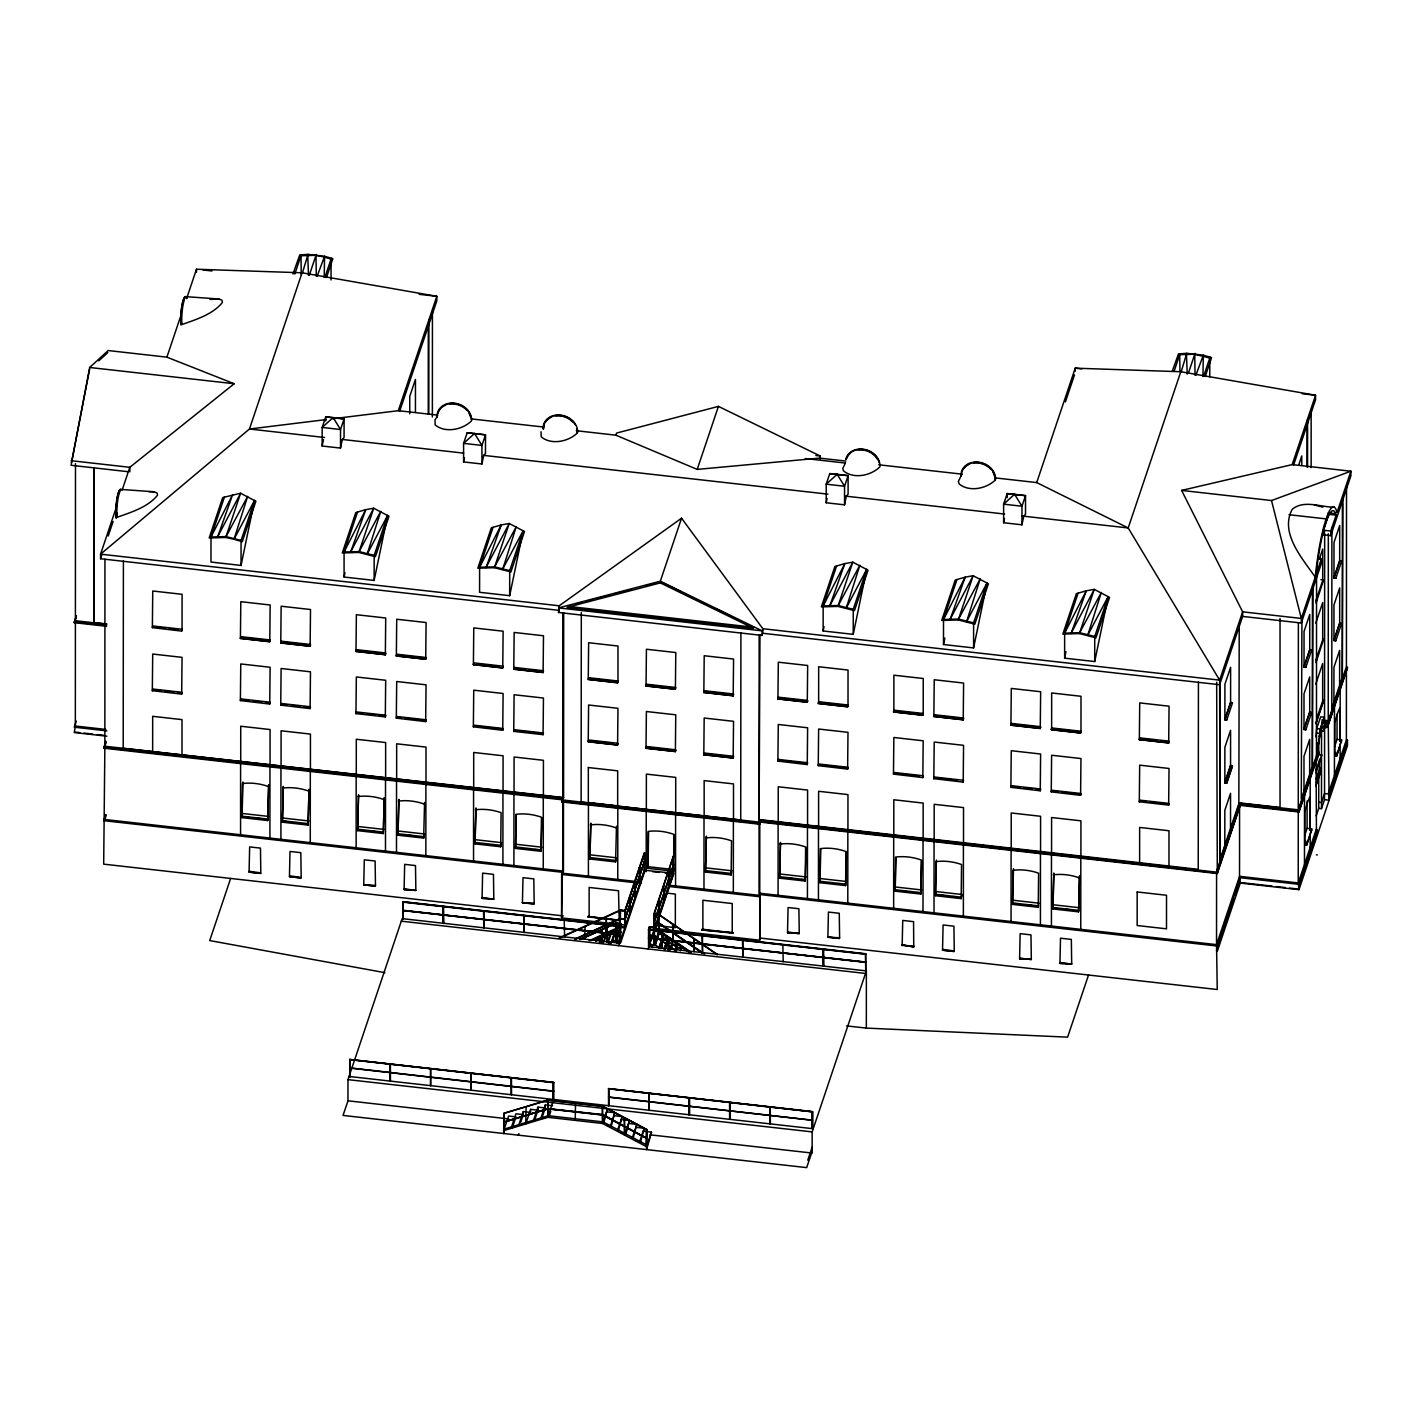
<?xml version="1.0" encoding="UTF-8"?>
<svg xmlns="http://www.w3.org/2000/svg" width="1422" height="1422" viewBox="0 0 1422 1422"><rect width="100%" height="100%" fill="white"/><g stroke="black" fill="none" stroke-linecap="round" stroke-linejoin="round"><path stroke-width="1.5" d="M122.15 490.057L129.811 467.305L234.203 383.744L166.889 357.153L108.196 350.541L89.657 367.48L71.1 465.278L127.624 471.642M71.456 462.683L89.657 369.169M106.543 626.302L74.299 622.676L76.415 615.619M106.863 736.205L74.246 732.543L75.348 726.02L75.402 622.249M106.543 625.556L74.299 621.912L75.402 620.721L75.49 463.572M93.834 467.838L93.745 622.8L93.941 467.536M399.706 411.1L436.803 300.877L436.821 296.309L302.068 272.793L249.454 429.017L100.571 554.153L559.202 605.79L558.49 612.491L762.121 635.421L762.832 628.72L681.547 518.212L559.202 605.79L559.202 610.376L100.571 558.739L100.571 554.153L117.279 504.526M760.503 822.129L1217.303 873.552L1217.481 872.273L759.775 819.961L759.792 824.245L561.672 801.937L562.383 799.057L103.753 747.421L104.855 746.23L563.485 797.866L562.383 799.822L103.753 748.185L105.85 741.182M104.855 747.759L103.682 864.149L563.361 915.91M104.944 559.219L104.855 746.23L106.028 742.693M120.283 489.381L154.109 491.781L157.095 492.99L157.504 495.229C147.479 507.69 130.166 512.524 115.982 517.697A17.597 3.253 -86 0 1 117.173 497.593A17.597 3.253 -86 0 1 121.137 489.737M123.394 560.979L123.199 748.292L563.592 797.546L563.681 612.74M129.811 471.891L129.811 467.305L71.1 460.692M152.332 690.825L152.687 689.012L182.034 692.318L181.678 694.132L152.332 690.683L152.705 654.049L182.052 657.355L181.678 694.132M152.367 627.635L152.741 591.001L182.087 594.307L182.069 630.035L181.714 631.101L152.367 627.635L152.723 625.964L182.069 629.271L181.714 630.941M152.652 751.278L152.669 716.315L182.016 719.621L181.998 754.584M186.762 298.584A17.597 3.253 -86 0 0 182.46 302.904A17.597 3.253 -86 0 0 180.896 324.927C195.063 319.754 212.376 314.92 222.401 302.459L221.992 300.22L219.006 299.011L185.198 296.611M196.485 272.295L196.485 269.238L302.068 272.793M217.459 537.409L232.621 494.678L210.989 537.018L210.971 562.046L241.047 565.441L254.52 500.455L234.008 539.276L225.725 537.463L209.176 537.978L222.703 497.576L240.62 493.238L255.889 501.273L242.273 541.693L234.008 539.276M240.567 834.75L240.602 763.045M240.389 700.584L240.762 663.95L270.109 667.256L269.736 704.05L240.389 700.584L240.745 698.913L270.091 702.219L269.736 704.05M240.425 638.46L240.78 636.647L270.127 639.953L269.771 641.624L240.425 638.46L240.798 601.684L270.144 604.99L269.771 641.766L240.425 638.318M240.709 761.197L240.727 726.233L270.073 729.539L270.056 764.503M241.047 565.441L241.065 540.413L226.027 536.592L210.989 537.018M267.727 820.547L268.651 784.873L267.727 820.547L242.042 817.65L242.966 781.976M249.081 872.113L260.635 873.41L249.081 872.113L249.65 846.908L260.475 848.116L260.813 872.877L249.259 871.277M269.913 838.056L269.949 766.351M280.738 705.294L281.094 703.463L310.458 706.77L310.103 708.6L280.738 705.134L281.112 668.5L310.476 671.806L310.103 708.6M280.774 643.011L281.129 641.18L310.494 644.486L310.12 646.317L280.774 643.011L281.147 606.216L310.511 609.523L310.12 646.317M280.916 839.3L280.952 767.578M281.076 765.747L281.094 730.784L310.44 734.09L310.423 769.053M282.409 822.2L283.316 786.526L282.409 822.2L308.094 825.08L309.001 789.406L308.094 825.08M289.448 876.663L301.002 877.961L289.448 876.663L289.999 851.44L300.824 852.667L301.18 877.427L289.626 875.828M310.28 842.606L310.316 770.884M322.154 446.01L322.172 427.435L325.745 416.842L344.088 418.921L344.071 437.496L342.293 439.469L340.516 448.09L322.154 446.01L323.505 439.558M325.745 420.983L325.745 416.842L344.088 418.921L340.516 429.515L340.516 448.09M331.042 279.974L331.042 261.204M367.107 554.26L387.619 515.439L374.146 580.425L344.071 577.03L344.071 552.003L365.721 509.663L373.719 508.223L388.988 516.275L375.372 556.695L358.824 552.447L342.275 552.962L355.802 512.56L365.721 509.663L350.559 552.394M807.767 1160.21L812.158 1147.163L811.607 1153.011L806.683 1167.622L343.04 1115.417L347.963 1100.806L347.963 1079.636L402.177 918.63L619.974 943.142M553.727 1099.508L553.709 1082.409L349.723 1059.443L349.723 1076.543M355.962 713.755L356.318 711.942L385.664 715.23L385.309 716.901L355.962 713.595L356.335 676.961L385.682 680.267L385.309 716.901M355.998 651.472L356.353 649.658L385.7 652.965L385.344 654.778L355.998 651.472L356.371 614.695L385.718 618.001L385.344 654.778M356.14 847.761L356.175 776.057M356.282 774.208L356.3 739.244L385.646 742.551L385.629 777.514M357.633 830.661L358.54 794.987L357.633 830.661L383.318 833.559L384.224 797.884L383.318 833.559M363.748 885.017L364.299 859.812L375.124 861.021L375.479 885.799L363.748 885.017L375.479 885.479M374.146 580.425L374.164 555.398L359.126 551.576L344.071 552.003M375.301 886.315L363.748 884.715M385.486 851.067L385.522 779.363M396.311 718.146L396.702 681.511L426.049 684.817L425.676 721.612L396.311 718.146L396.685 716.475L426.031 719.781L425.676 721.612M396.347 656.022L396.702 654.209L426.067 657.497L425.711 659.168L396.347 656.022L396.72 619.228L426.085 622.534L425.711 659.328L396.347 655.862M396.489 852.311L396.542 780.607M396.649 778.758L396.667 743.795L426.013 747.101L425.996 782.064M397.982 835.212L398.889 799.537L397.982 835.212L423.667 838.091L424.574 802.417M619.53 943.319L619.921 926.273L402.799 901.815L403.155 918.95L402.87 901.619L619.637 926.024L619.601 943.87L620.543 910.613M403.155 918.95L403.244 901.957M404.097 889.568L404.666 864.345L415.491 865.571L415.846 890.03L404.097 889.568L415.846 890.332M409.749 413.838L409.749 396.347L415.455 379.407L415.437 412.184M423.667 838.091L424.556 833.985L398.871 831.088M425.853 855.617L425.889 783.895M428.253 414.317L428.306 324.109M428.804 414.371L428.857 319.772M430.457 1068.846L430.439 1085.626M432.377 416.984L432.43 311.382M437.069 416.913L434.99 419.828L435.168 424.929C445.299 433.443 462.808 429.657 471.571 420.805A17.597 14.593 19.9 0 0 454.507 403.155A17.597 14.593 19.9 0 0 437.069 416.913L436.981 417.179M443.149 923.465L443.237 906.454L443.593 923.287M443.522 923.5L443.522 906.721M463.59 461.937L463.59 443.362L467.163 432.768L485.506 434.83L485.489 453.422L483.711 455.396L481.934 463.999L463.59 461.937L464.479 457.635M470.806 1090.176L470.735 1073.592M473.366 726.82L473.739 690.185L503.104 693.492L502.73 730.286L473.366 726.82L473.722 725.149L503.086 728.455L502.73 730.286M473.402 664.696L473.757 662.883L503.104 666.171L502.748 667.842L473.402 664.696L473.775 627.92L503.121 631.208L502.748 668.002L473.402 664.536M473.544 860.985L473.579 789.281M473.686 787.433L473.704 752.469L503.068 755.775L503.05 790.739M475.037 843.886L475.943 808.211L475.037 843.886L500.722 846.765L501.095 812.691A46.713 37.452 18.6 0 0 475.41 809.793M486.075 567.645L501.255 524.914L491.319 527.829L477.81 568.213L494.358 567.698L510.907 571.946L524.505 531.526L509.236 523.492L501.255 524.914L479.605 567.271L479.587 592.299L509.68 595.676L521.803 537.196M481.934 463.999L481.934 445.424L485.506 434.83L467.163 432.768M482.076 898.348L482.627 873.126L493.452 874.352L493.807 898.811L482.076 898.348L493.807 899.113M483.942 927.837L483.516 911.218M483.871 928.051L483.889 911.253M500.722 846.765L501.077 844.241M502.908 864.292L502.944 792.569M515.955 1116.857L508.614 1116.039L503.69 1130.65L547.737 1117.301L547.808 1100.006L503.779 1113.355L503.69 1133.512L504.223 1131.93M504.063 1130.703L504.135 1113.55L503.69 1130.65M509.68 595.676L509.698 570.649L494.643 566.845L479.605 567.271M513.733 731.512L514.089 729.699L543.435 733.005L543.08 734.676L513.733 731.37L514.106 694.736L543.453 698.042L543.08 734.676M513.769 669.247L514.124 667.416L543.471 670.722L543.115 672.553L513.769 669.247L514.142 632.452L543.488 635.758L543.115 672.553M513.911 865.536L513.946 793.814M514.053 791.965L514.071 757.002L543.417 760.308L543.4 795.271M516.31 814.859L515.404 848.419L541.071 851.316L541.444 817.223A46.713 37.452 18.6 0 0 515.777 814.344L515.759 847.37M522.425 902.881L522.994 877.676L533.819 878.885L534.174 903.663L522.425 902.881L534.174 903.361M552.643 1105.729L545.319 1104.912L545.301 1107.969L537.978 1107.134L537.978 1110.191L530.637 1109.356L530.637 1112.413L523.296 1111.577L523.296 1114.635L515.955 1113.817L511.565 1126.846M524.309 932.37L523.883 915.768M524.238 932.583L524.238 915.804M525.713 1123.984L526.087 1107.08M533.979 904.179L522.425 902.579M541.071 851.316L541.978 817.739M543.257 868.842L543.293 797.12M625.449 925.082L561.601 917.901L561.637 874.423L563.432 871.117L563.485 801.564M561.672 801.937L563.592 797.546M562.863 612.989L562.757 799.982L759.064 822.094L759.792 823.48L759.739 940.209L654.067 928.317M564.605 937.134L564.232 920.301M575.217 1120.181L575.519 1103.65M541.035 431.773L541.213 436.856C551.345 445.37 568.818 441.62 577.616 432.732A17.597 14.593 19.9 0 0 560.552 415.1A17.597 14.593 19.9 0 0 543.115 428.857M581.314 612.527L581.118 802.044L740.72 820.014L740.915 632.701M584.673 939.284L585.117 926.362M588.033 917.154L589.135 916.426L589.135 887.435L618.499 890.741L619.228 920.674L588.21 916.319M588.228 741.786L588.584 739.973L617.948 743.279L617.592 744.932L588.228 741.786L588.601 705.01L617.966 708.298L617.592 745.092L588.228 741.644M588.406 876.112L588.441 804.408L594.734 805.119M617.61 682.667L588.264 679.361L588.637 642.726L617.983 646.032L617.966 681.76L617.61 682.809L588.264 679.52L588.619 677.69L617.966 680.996L617.61 682.809M589.899 859.012L590.805 823.338L589.899 859.012L615.584 861.91L616.49 826.235M601.808 938.289L597.222 937.773L601.808 939.053M601.524 942.537L601.968 929.633L601.968 942.324M601.897 942.537L601.968 929.633M606.252 933.845L606.323 916.71L606.394 934.343L603.959 941.595M606.856 941.666L606.43 925.064M606.785 941.879L606.803 925.1M603.71 1123.078L607.478 1108.858L602.555 1123.469L547.737 1117.301L552.66 1102.69M608.492 1088.808L812.566 1111.862L812.549 1128.641L812.531 1111.56L608.563 1088.594L608.545 1105.676M610.98 932.245L620.774 932.441M611.051 1126.971L614.819 1112.733L607.478 1111.915M615.566 930.148L620.152 930.663L615.566 930.148L611.3 942.857L615.566 929.384M615.584 861.91L616.473 857.786L590.788 854.906M615.886 940.831L615.886 922.985L620.845 923.536L620.401 940.795M608.438 943.39L615.886 940.066L615.886 922.985L580.212 939.231M615.833 940.28L616.206 923.536M617.77 879.418L617.806 807.714L611.513 807.003M620.17 928.122L620.241 910.062L625.182 910.613L625.093 927.908L620.17 927.357L590.805 940.689M618.392 1130.846L622.161 1116.608L614.819 1115.79M624.578 1118.332L624.578 1135.111L624.222 1118.136M624.756 928.637L624.756 910.791M625.733 1134.72L629.502 1120.483L622.161 1119.665M629.804 896.056L630.159 912.871L630.248 895.878M629.875 895.842L630.23 912.657M634.87 881.018L635.154 898.046L634.799 881.231M635.154 898.046L635.225 881.053M633.057 1138.595L636.825 1124.375L629.484 1123.54M639.793 884.271L639.509 867.242L639.864 884.075M640.398 1142.47L644.166 1128.25L636.825 1127.415M618.73 945.666L644.593 870.015L644.593 852.933L644.219 870.744L636.683 893.158M646.015 748.292L646.37 746.479L675.734 749.785L675.379 751.598L646.015 748.292L646.388 711.515L675.752 714.822L675.379 751.598M646.05 686.026L646.406 684.195L675.77 687.501L675.397 689.172L646.05 686.026L646.423 649.232L675.788 652.538L675.397 689.315L646.05 685.866M644.166 1131.29L651.507 1132.125L646.583 1146.736L646.655 1129.743L602.572 1106.387L547.808 1100.006M646.21 871.757L646.228 810.913M646.335 809.065L646.37 774.101L675.717 777.407L675.699 812.371M646.583 1129.655L646.583 1149.598L651.507 1132.125M547.737 1100.219L602.644 1106.174L646.655 1129.441L646.21 1146.701M647.117 1148.016L647.117 1145.172L603.088 1121.905L548.252 1115.719L504.223 1129.086M648.041 868.344L648.059 831.426A46.713 37.452 18.6 0 1 673.744 834.323L673.726 871.224L648.041 868.344L648.592 832.012M672.695 873.179L648.556 946.59L648.539 929.49L865.838 954.038M648.983 947.176L648.983 929.313L865.802 953.735L865.749 971.03L865.394 954.215M652.591 947.532L649.552 944.741L655.88 945.328L649.747 944.101M649.374 944.066L649.463 926.771L654.422 927.322L691.092 952.313M689.066 952.331L658.688 931.694L653.747 931.143L653.747 914.044L658.759 914.702M654.191 914.186L653.96 944.581L653.836 913.848L658.759 914.399L717.452 954.375M654.422 927.322L654.404 945.168L658.688 932.459L659.186 899.362M662.048 939.142L663.274 934.752L658.688 934.236L655.631 944.084M658.884 915.892L658.901 899.113L659.257 915.928M661.745 948.065L661.834 931.072L662.19 947.905M662.119 948.119L662.137 931.321M663.274 938.129L667.86 937.88L664.181 949.541M663.807 901.281L663.825 884.484M668.251 950.003L668.322 937.098L668.678 949.878M668.607 950.092L668.696 937.294M668.873 887.328L668.518 870.513L668.802 887.541M672.446 944.386L677.032 944.901L672.446 944.386L670.597 949.843M672.446 941.773L669.389 950.092M672.962 941.364L672.677 924.176L673.033 941.151M654.618 930.468L673.601 874.05L673.264 856.168L673.246 873.25M674.259 856.613L674.277 834.91M675.557 885.924L675.592 814.219M677.032 947.514L681.618 948.03L677.032 947.514L675.806 951.158M693.794 951.531L693.865 938.609L694.149 951.62M693.865 951.318L693.865 938.609M701.775 929.952L702.877 929.224L702.877 900.233L732.241 903.539L732.223 932.53L733.13 932.636L701.775 929.952L732.952 933.17M701.953 929.135L733.13 932.939M702.557 952.438L702.113 935.836M702.486 952.651L702.486 935.872M703.801 754.798L704.157 752.985L733.521 756.291L733.165 758.104L703.801 754.798L704.174 718.021L733.539 721.327L733.165 758.104M703.837 692.532L704.192 690.701L733.556 694.007L733.183 695.838L703.837 692.532L704.21 655.738L733.574 659.044L733.183 695.838M703.979 889.123L704.014 817.419M704.139 815.57L704.157 780.607L733.503 783.913L733.485 818.876M705.472 872.024L706.379 836.349L705.472 872.024L731.157 874.921L731.53 840.829A46.713 37.452 18.6 0 0 705.845 837.931M731.157 874.921L731.512 872.397M733.343 892.429L733.379 820.725L724.989 819.783M742.906 956.988L742.48 940.369M742.835 957.202L742.853 940.422M759.152 635.083L759.064 822.094L759.97 634.852M762.121 635.421L762.832 628.72L1219.632 680.143L1242.632 611.833L1181.611 490.412L1292.189 464.603L1350.9 471.215L1350.9 475.801L1330.761 535.632L1323.42 534.796L1323.42 530.228L1328.77 514.337L1336.111 515.155L1330.761 531.046L1330.761 535.632M777.905 761.268L778.261 759.437L807.607 762.743L807.252 764.574L777.905 761.108L778.278 724.473L807.625 727.78L807.252 764.574M777.941 698.984L778.296 697.171L807.643 700.459L807.287 702.29L777.941 698.984L778.314 662.19L807.66 665.496L807.287 702.29M778.083 895.273L778.118 823.569M778.225 821.72L778.243 786.757L807.589 790.063L807.572 825.027M779.576 878.174L780.482 842.499L779.576 878.174L805.243 881.053L805.616 846.979A46.713 37.452 18.6 0 0 779.949 844.081M783.202 961.734L782.847 944.919M787.521 932.725L788.072 907.52L798.897 908.747L799.253 933.205L787.521 932.725L799.253 933.507M805.243 881.053L806.15 847.494M807.429 898.58L807.465 826.857M648.556 946.59L866.371 970.888L812.158 1131.894L812.158 1153.064L649.925 1134.809M812.193 1128.606L812.193 1111.826M818.254 765.658L818.628 729.024L847.992 732.33L847.619 769.106L818.254 765.658L818.61 763.987L847.974 767.293L847.619 769.106M818.432 899.824L818.485 828.102M818.592 826.253L818.61 791.29L847.956 794.596L847.939 829.559M818.645 702.468L818.663 666.74L848.027 670.046L848.01 705.774L847.654 706.841L818.29 703.535L818.645 701.704L848.01 705.01L847.654 706.681L818.29 703.375L818.645 702.468L848.01 705.774M819.925 882.707L820.298 848.632A46.713 37.452 18.6 0 1 845.983 851.511L845.61 885.604L819.925 882.707L820.832 849.147M820.227 459.039L820.227 456L718.43 406.39L616.597 433.07L615.868 435.185L576.319 430.724M823.196 966.249L823.267 949.256L823.622 966.071M846.179 608.189L866.691 569.387L853.236 634.354L823.142 630.977L823.16 605.95L844.81 563.592L852.791 562.17L868.06 570.204L854.462 610.625L837.913 606.394L821.365 606.892L834.874 566.507L844.81 563.592L829.63 606.323M823.551 966.285L823.569 949.505M826.2 502.766L826.2 484.191L829.773 473.597L848.116 475.659L848.099 494.234L846.321 496.225L844.544 504.828L826.2 502.766L827.089 498.464M827.871 937.276L828.439 912.071L839.264 913.279L839.62 938.04L827.871 937.276L839.62 937.738M839.442 938.573L827.871 936.974M844.544 504.828L844.544 486.253L848.116 475.659L829.773 473.597M845.61 885.604L846.517 852.027M847.796 903.13L847.832 831.408M853.236 634.354L853.253 609.345L838.198 605.523L823.16 605.95M1088.523 975.03L1067.602 1037.153L866.336 1028.106L866.371 970.888M845.361 463.163L842.748 468.46L843.548 470.895C853.698 479.41 871.153 475.659 879.951 466.772A17.597 14.593 19.9 0 0 865.234 449.548A17.597 14.593 19.9 0 0 845.877 458.933M893.478 774.119L893.851 737.485L923.198 740.791L922.825 777.585L893.478 774.119L893.834 772.448L923.18 775.754L922.825 777.585M893.656 908.285L893.691 836.58M893.798 834.732L893.816 799.768L923.162 803.075L923.145 838.038M893.869 710.929L893.887 675.201L923.234 678.507L923.216 714.235L922.86 715.302L893.514 711.995L893.869 710.182L923.216 713.471L922.86 715.142L893.514 711.835L893.869 710.929L923.216 714.235M895.149 891.185L895.522 857.093A46.713 37.452 18.6 0 1 921.207 859.99L920.834 894.065L895.149 891.185L896.056 857.608M902.17 945.648L902.739 920.425L913.564 921.652L913.742 946.945L902.348 944.812M920.834 894.065L921.74 860.506M923.002 911.591L923.038 839.869M933.827 778.812L934.201 776.999L963.547 780.305L963.192 782.118L933.827 778.669L934.218 742.035L963.565 745.341L963.192 782.118M933.863 716.546L934.218 714.715L963.583 718.021L963.227 719.852L933.863 716.546L934.236 679.752L963.601 683.058L963.227 719.852M934.023 912.835L934.058 841.113M934.165 839.264L934.183 804.301L963.529 807.607L963.512 842.571M935.498 895.718L935.872 861.643A46.713 37.452 18.6 0 1 961.556 864.523L961.183 898.615L935.498 895.718L936.405 860.043M942.537 950.18L954.091 951.478L942.537 950.18L943.088 924.975L953.913 926.184L954.269 950.963L942.715 949.345M966.533 621.752L987.046 582.931L973.59 647.917L943.497 644.522L943.515 619.494L965.165 577.154L973.146 575.714L988.414 583.749L974.817 624.169L958.268 619.939L941.719 620.454L955.229 580.052L965.165 577.154L949.985 619.885M961.183 898.615L962.072 894.509L936.387 891.612M963.369 916.141L963.405 844.419M973.59 647.917L973.608 622.889L958.552 619.068L943.515 619.494M961.023 475.908A17.597 14.593 19.9 0 1 978.46 462.15A17.597 14.593 19.9 0 1 995.524 479.801C986.779 488.653 969.253 492.439 959.139 483.907L958.339 481.471L960.934 476.174M1003.612 522.745L1003.612 504.17L1007.185 493.576L1025.529 495.638L1025.529 514.213L1023.733 516.186L1021.956 524.807L1003.612 522.745L1004.501 518.426M1007.185 497.7L1007.185 493.576L1025.529 495.638L1021.956 506.232L1021.956 524.807M1011.06 921.509L1011.095 849.787M1010.882 787.486L1011.238 785.673L1040.602 788.979L1040.246 790.792L1010.882 787.344L1011.255 750.709L1040.62 754.015L1040.246 790.792M1010.918 725.22L1011.273 723.389L1040.62 726.695L1040.264 728.526L1010.918 725.22L1011.291 688.426L1040.655 691.732L1040.264 728.526M1011.202 847.956L1011.22 812.975L1040.584 816.281L1040.566 851.245M1012.553 904.392L1012.926 870.317A46.713 37.452 18.6 0 1 1038.611 873.197L1038.238 907.289L1012.553 904.392L1013.459 868.718M1019.592 958.855L1031.323 959.335L1030.968 934.876L1020.143 933.65L1019.592 958.855L1031.323 959.335M1019.77 958.019L1031.323 959.637M1038.238 907.289L1038.593 904.765M1040.424 924.815L1040.46 853.093M1051.249 791.876L1051.622 755.242L1080.969 758.548L1080.596 795.342L1051.249 791.876L1051.605 790.223L1080.951 793.512L1080.596 795.342M1051.427 926.042L1051.462 854.338M1051.569 852.489L1051.587 817.526L1080.933 820.832L1080.916 855.795M1051.64 728.704L1051.658 692.976L1081.004 696.282L1080.987 732.01L1080.631 733.059L1051.285 729.753L1051.64 727.94L1080.987 731.246L1080.631 732.917L1051.285 729.61L1051.64 728.704L1080.987 732.01M1052.92 908.942L1053.826 873.268L1052.92 908.942L1078.587 911.84L1079.511 876.165L1078.587 911.84M1059.941 963.405L1071.69 963.867L1071.335 939.409L1060.51 938.2L1059.941 963.405L1071.69 963.867M1060.119 962.57L1071.69 964.169M1087.67 635.385L1108.182 596.582L1094.709 661.55L1064.634 658.155L1064.634 633.145L1086.284 590.788L1094.282 589.366L1109.551 597.4L1095.935 637.82L1079.387 633.572L1062.838 634.088L1076.365 593.685L1086.284 590.788L1071.122 633.519M1075.228 371.231L1075.228 368.174L1180.793 371.729L1315.546 395.245L1315.546 399.813L1293.611 464.976M1080.773 929.348L1080.809 857.644M1094.709 661.55L1094.727 636.523L1079.689 632.701L1064.634 633.145M1139.306 801.955L1139.662 800.124L1169.008 803.43L1168.653 805.101L1139.306 801.795L1139.68 765.16L1169.026 768.467L1168.653 805.101M1139.342 739.671L1139.697 737.858L1169.044 741.164L1168.688 742.977L1139.342 739.671L1139.715 702.895L1169.062 706.201L1168.688 742.977M1139.626 862.407L1139.644 827.444L1168.991 830.75L1168.973 865.714M1198.426 682.009L1198.231 869.34L759.881 819.659M1209.767 376.83L1209.784 358.06L1194.747 354.238L1179.691 354.665L1179.958 371.444M1217.303 872.788L1216.663 682.187M1220.236 680.409L1220.129 860.825L1219.632 680.143L1128.197 527.953L1036.709 482.573L995.027 477.881M1224.822 845.237L1224.84 810.273L1230.545 793.316L1230.528 828.279M1224.857 782.989L1224.875 747.261L1230.581 730.304L1230.563 766.031L1224.857 782.989L1226.688 783.184L1232.394 766.245L1230.563 765.285L1224.857 782.224L1226.688 783.184M1224.893 719.941L1224.911 684.213L1230.617 667.274L1230.599 703.001L1224.893 719.941L1226.724 720.154L1232.43 703.055L1230.599 702.237L1224.893 719.177L1226.724 719.994M1232.43 703.055L1230.599 703.001M1238.846 805.225L1239.22 624.507M759.472 937.987L1217.25 989.516L1216.539 944.635L1239.54 876.325L1239.575 803.217L1240.304 805.385L1299.015 811.998L1298.268 809.829L1239.024 803.163L1239.024 804.692L1240.482 804.852L1239.575 803.217L1216.574 871.402M1240.268 883.062L1239.54 876.325L1298.233 882.938L1298.979 889.674L1240.268 883.062L1217.268 951.371M762.832 633.288L1219.632 684.729L1242.632 616.419L1242.632 611.833L1301.326 618.446L1315.243 577.136A67.03 10.434 -83.6 0 1 1337 512.524L1350.9 471.215L1271.517 500.544L1181.611 490.412M1280.031 618.428L1280.031 807.447L1239.131 802.843M1298.268 811.358L1298.233 882.938L1316.417 828.919L1316.097 757.304M1298.375 622.694L1298.268 809.829L1317.998 751.26L1318.905 752.131L1299.015 811.233L1240.304 804.621M1242.632 616.419L1301.326 623.014L1301.326 618.446L1271.517 500.544M1301.77 464.656L1301.77 455.911L1298.606 465.332M1301.93 616.508L1301.29 799.182M1303.974 791.236L1303.992 756.273L1309.698 739.333L1309.662 774.297M1303.992 729.575L1304.01 693.847L1309.715 676.89L1309.698 712.618L1303.992 729.575L1305.84 729.77L1311.546 712.671L1309.698 711.853L1303.992 728.811L1305.84 729.77M1304.027 667.131L1304.045 631.404L1309.751 614.464L1309.733 650.192L1304.027 667.131L1305.858 667.345L1311.564 650.245L1309.733 649.427L1304.027 666.385L1305.858 667.345M1304.472 864.398L1304.507 792.676M1311.671 830.341L1306.676 845.166L1304.845 844.97L1304.863 811.944A46.713 7.27 -83.6 0 1 1309.858 797.12L1309.84 830.146L1311.671 830.341L1311.671 828.884L1307.085 828.368L1304.596 835.78M1306.676 845.166L1311.671 828.884M1307.085 828.368L1307.102 801.013M1307.014 467.056L1307.049 423.045M1307.565 467.127L1307.6 418.708M1310.177 847.459L1310.195 834.412M1310.195 830.093L1310.213 775.737M1311.137 467.518L1311.155 410.318M1311.546 712.831L1309.698 712.618M1311.564 650.405L1309.733 650.192M1301.983 797.12L1312.346 766.351L1312.435 590.219M1312.986 585.864L1312.346 766.351M1316.47 755.811L1316.559 573.084M1316.008 736.934L1316.719 728.491L1320.647 716.848L1324.309 717.257L1324.202 722.412L1324.202 718.039M1316.417 828.919L1317.341 835.123L1316.417 835.016L1298.926 886.955M1299.015 811.998L1318.905 752.896L1317.625 752.753L1317.661 742.906M1317.874 746.781L1317.625 752.753M1316.203 815.873L1318.727 808.354L1318.745 776.892M1316.221 761.979L1318.763 754.442L1318.763 742.017M1315.865 786.188L1319.669 774.883L1319.669 770.848L1317.767 776.501M1315.865 779.452L1319.669 768.164L1319.687 759.757M1320.131 733.397L1320.131 729.006L1323.846 717.986M1316.719 728.491L1320.505 729.042L1317.892 746.994M1320.505 729.042L1320.505 733.432L1316.719 733.077M1319.669 768.164L1320.771 768.289L1320.771 770.973L1316.328 784.144M1318.727 808.354L1321.482 808.656L1321.536 730.979L1323.367 731.192L1324.611 727.477L1326.086 727.637L1327.864 722.34M1317.803 558.206L1321.482 558.615L1321.482 563.183L1301.326 623.014M1318.763 754.442L1321.145 755.153M1322.122 719.639L1322.122 723.567L1326.086 722.429L1326.086 727.637M1317.803 715.373L1322.656 700.975L1322.673 663.594L1315.741 684.16M1315.759 660.519L1322.691 639.953L1322.709 602.572L1315.777 623.138M1315.794 601.008L1322.709 580.443L1322.727 549.034L1319.261 559.326M1323.367 731.192L1323.367 725.967A31.764 4.941 -83.6 0 0 1320.523 731.388M1323.58 723.745L1323.598 719.799M1315.954 723.709L1323.562 701.082L1322.656 700.228M1322.691 639.189L1323.598 640.06L1322.691 639.953M1320.878 579.589L1323.633 579.909L1322.709 580.443M1321.482 808.656L1324.522 799.662L1324.611 722.269L1326.086 722.429M1324.557 720.456L1324.664 533.303M1327.615 727.051L1326.335 721.061L1326.335 726.909L1327.615 727.051L1347.505 667.949L1346.421 666.847L1346.51 486.306M1326.797 725.096L1326.797 720.527L1324.309 721.843M1328.237 722.394L1329.108 800.177L1324.522 799.662M1328.326 533.73L1328.237 720.865L1323.135 720.119M1331.792 710.271L1331.899 527.526M1333.925 702.272L1333.943 667.309L1339.648 650.352L1339.631 685.315M1333.96 640.593L1333.978 604.865L1339.684 587.926L1339.666 623.654L1333.96 640.593L1335.791 640.807L1341.497 623.707L1339.666 622.889L1333.96 639.829L1335.791 640.807M1333.978 578.167L1333.996 542.44L1339.702 525.5L1339.684 561.228L1333.978 578.167L1335.827 578.381L1341.533 561.281L1339.684 560.464L1333.978 577.403L1335.827 578.381M1334.423 775.434L1334.476 703.712M1334.547 746.817L1337.036 739.404L1341.621 739.92L1336.627 756.202L1334.796 756.006L1334.814 722.963A46.713 7.27 -83.6 0 1 1339.808 708.138L1339.791 739.707M1336.627 756.202L1341.621 739.92M1337.036 739.404L1337.053 714.146M1340.128 758.477L1340.146 745.448M1340.146 741.129L1340.182 686.773M1341.497 623.707L1339.666 623.654M1341.533 561.281L1339.684 561.228M1331.934 708.156L1342.297 677.37L1342.386 503.441M1342.937 499.104L1342.297 677.37M1318.745 802.239L1321.482 802.559L1324.522 793.547L1328.184 793.956L1346.385 739.955L1346.421 668.376L1328.93 720.332M1346.385 739.955L1347.469 740.275L1347.469 745.626L1298.979 889.674M324.198 277.432L324.572 256.244L332.837 258.68L326.473 277.574M1202.941 376.368L1203.314 355.18L1211.58 357.615L1205.216 376.51M543.4 429.035L543.773 425.516M543.577 428.537L543.951 425.018A17.171 14.238 19.9 0 1 558.259 415.348A17.171 14.238 19.9 0 1 575.359 424.876M961.325 476.086L961.859 472.068A17.171 14.238 19.9 0 1 978.46 462.523A17.171 14.238 19.9 0 1 994.796 475.783L994.902 479.872M1334.138 507.174C1320.54 507.21 1304.223 499.566 1292.278 509.218C1279.391 532.93 1302.41 558.419 1315.243 577.136M1320.38 733.272L1317.998 746.959M344.071 577.03L344.959 572.711M823.142 630.977L824.049 626.64M943.497 644.522L944.848 638.034M1064.634 658.155L1065.967 651.667M302.459 272.793L308.023 254.378L324.572 256.244M1181.202 371.729L1186.766 353.314L1203.314 355.18M234.292 538.405L247.677 496.367L226.027 536.592M367.391 553.389L380.758 511.351L359.126 551.576M502.624 569.511L516.293 526.602L494.643 566.845M846.481 607.318L859.848 565.298L838.198 605.523M966.836 620.881L980.202 578.843L958.552 619.068M1087.954 634.514L1101.321 592.476L1079.689 632.701M644.593 853.236L625.129 911.129L620.17 910.578L560.712 937.667M1240.304 805.385L1217.303 873.552M644.237 852.898L624.809 910.88L624.809 927.659M625.129 910.827L644.593 852.933M624.756 919.181L644.593 861.323L624.756 919.483L620.241 918.452L574.648 939.231M644.148 870.193L673.601 873.286L648.13 948.972M74.299 622.676L76.415 616.384M166.889 357.153L180.985 315.293M186.62 298.549L196.485 269.238M100.571 558.739L101.957 554.598M108.214 535.987L113.102 521.519M117.368 513.2L116.373 517.715M115.982 517.839L117.333 513.857M76.29 721.114L74.246 727.193L106.863 730.872M103.753 748.185L105.85 741.946M105.797 814.451L103.717 820.654L562.348 872.29L561.601 917.901M106.206 815.339L104.801 819.481L563.432 871.117L561.637 874.423L640.878 883.346M294.798 274.037L301.251 254.858L308.023 254.378M210.687 537.889L224.427 497.078M309.249 275.37L316.288 254.431M225.725 537.463L240.62 493.238L217.744 536.538M324.874 277.432L331.344 258.253M240.78 541.284L254.52 500.455M242.042 817.65L242.433 783.558A46.713 37.452 18.6 0 1 268.1 786.455M230.631 878.441L209.727 940.564L384.847 972.666M343.786 552.874L357.526 512.062M332.641 418.779L398.302 410.691L436.821 296.309L419.17 294.318M358.824 552.447L373.719 508.223L350.843 551.523M373.879 556.269L387.619 515.439M479.303 568.142L493.061 527.313M494.358 567.698L509.236 523.492L486.377 566.774M509.396 571.52L523.136 530.708L502.926 568.64M404.275 888.732L415.668 890.563M349.723 1059.443L553.709 1082.409M349.723 1067.833L553.691 1091.118M390.392 1064.545L390.446 1081.129M558.49 612.491L559.202 610.376M482.254 897.513L493.63 899.344M430.742 1069.095L430.813 1085.661M471.109 1073.646L471.162 1090.212M615.868 435.185L697.207 469.402L718.43 406.39M660.323 581.225L762.121 630.835L558.49 607.905L660.323 581.225L681.547 518.212M660.323 582.896L753.571 628.346L567.023 607.354L660.323 582.896L660.679 581.847L680.516 591.516M511.102 1078.143L511.156 1094.709M511.458 1078.178L511.529 1094.762M503.779 1113.355L547.808 1100.308M512.187 1128.037L515.333 1118.723M518.906 1124.624L523.296 1111.577M520.79 1122.082L522.656 1116.501M518.372 1135.165L518.906 1133.583M526.247 1122.402L530.637 1109.356M533.588 1120.181L537.978 1107.134M534.832 1119.505L537.978 1110.191M595.996 941.4L597.222 937.773M599.373 942.928L601.808 935.676L606.394 936.191M545.319 1104.912L540.929 1117.959L544.59 1118.367M599.977 941.879L601.808 936.44M541.551 1119.132L545.301 1107.969M548.11 1100.557L547.808 1117.088M603.337 942.662L606.394 933.579M547.737 1108.911L503.69 1122.26L547.737 1108.911L602.572 1115.079L646.583 1138.347L602.644 1114.564L547.737 1108.609M553.62 1091.332L349.652 1068.046M607.318 942.377L610.98 931.481M548.892 1116.91L550.776 1111.329M608.545 941.364L610.98 934.094M582.131 938.84L615.904 923.287L620.845 923.838M612.509 941.08L614.962 933.81M619.637 934.414L402.799 910.524L619.921 934.965L620.845 931.925L615.815 931.89M620.241 918.452L625.129 919.216M576.568 938.84L620.241 918.754L574.577 939.427M610.145 943.337L614.411 940.671M618.694 927.962L618.979 927.108L589.099 940.742M619.565 926.237L620.419 923.713M620.472 923.802L619.548 926.54L620.845 923.536M614.126 941.506L615.602 940.92L620.525 927.393M617.112 938.982L619.548 931.712M619.565 934.627L620.401 932.103M619.565 934.929L620.401 932.405M620.774 940.831L615.886 940.066M626.391 923.713L634.621 899.273M645.144 870.086L620.721 942.59L619.601 943.106M865.767 954.251L648.556 929.792L649.463 926.771M673.264 856.168L653.764 914.364L658.688 914.915M654.12 914.399L673.619 856.204M648.894 938.236L649.747 935.409M654.12 922.789L673.619 864.594L653.729 922.754L658.688 923.305L702.699 953.291L658.688 923.002M658.333 914.879L658.759 931.481M649.552 945.506L649.747 927.02L648.539 929.792M676.357 951.211L654.404 935.712L649.463 935.161L648.539 938.182L865.802 962.125L649.001 937.72M658.688 923.305L654.191 922.274M654.12 945.257L658.973 930.841L660.146 932.619M655.009 945.132L658.688 934.236M697.207 469.402L819.516 458.115L820.227 456L815.837 455.502M602.199 1106.654L602.626 1123.256M608.563 1088.594L812.566 1111.862M608.865 1089.145L608.918 1105.729M602.644 1114.564L646.655 1138.133M608.563 1096.984L812.531 1120.252L608.492 1097.197M658.99 947.461L663.274 934.752M658.99 948.225L660.821 942.768M659.595 948.261L663.274 937.365M660.217 947.212L662.048 941.755M664.181 948.776L667.86 937.88M664.803 949.576L667.86 940.493L665.407 948.527M614.819 1112.733L610.429 1125.78L606.767 1125.371M670.597 949.078L672.446 943.621M674.579 951.407L677.032 944.137M675.806 950.394L677.032 946.75M617.77 1129.655L622.161 1116.608M680.391 950.909L681.618 947.265M629.502 1120.483L625.111 1133.53L621.432 1133.121M632.435 1137.404L636.825 1124.375M648.859 1093.66L648.912 1110.226M644.166 1128.25L639.776 1141.279L636.114 1140.871M646.655 1129.441L602.644 1106.174L602.555 1123.469L646.583 1146.736M822.858 606.821L836.616 565.992M760.503 821.365L759.792 823.48L561.672 801.173M837.913 606.394L852.791 562.17L829.933 605.47M852.951 610.198L866.691 569.387M689.581 1098.228L689.634 1114.812M759.739 940.209L759.739 893.212L1216.539 944.635L1216.574 872.93L1239.575 804.745M729.575 1102.743L729.628 1119.31M729.93 1102.779L730.001 1119.345M787.699 931.89L799.075 933.721M769.924 1107.276L769.995 1123.86M770.297 1107.329L770.351 1123.895M943.213 620.365L956.97 579.554M958.268 619.939L973.146 575.714L950.287 619.014M973.306 623.76L987.046 582.931M1036.709 482.573L1075.228 368.174L1081.84 368.92M1065.416 401.875L1074.534 374.839M913.919 946.11L902.17 945.328M913.742 946.945L902.348 945.115M1064.349 633.999L1078.089 593.187M1079.387 633.572L1094.282 589.366L1071.406 632.648M1174.216 370.946L1179.993 353.794L1186.766 353.314M1180.793 371.729L1128.197 527.953L1022.222 516.026M1094.425 637.394L1108.182 596.582M1188.668 372.297L1195.031 353.367M1203.616 376.368L1210.069 357.189M1292.189 464.603L1315.546 395.245L1302.321 393.752M1226.688 783.042L1232.394 766.085M1323.42 534.796L1324.664 531.099M1219.578 860.772L1239.024 803.163M1321.482 558.615L1316.132 574.506L1317.074 566.294A63.279 9.847 -83.6 0 1 1335.169 512.542L1336.111 515.155M1217.481 872.273L1240.482 804.088M1316.008 603.177L1323.633 579.909M1216.521 950.749L1233.958 898.988M1235.345 894.847L1238.829 884.502M1315.99 662.67L1323.598 639.296M1315.954 722.945L1323.562 700.317M1320.38 729.326L1324.309 717.257M1326.69 725.416L1346.421 666.847M1298.961 809.296L1316.452 757.339M1327.615 726.287L1347.505 667.185M1316.079 770.209L1319.883 758.921M1316.079 772.893L1321.891 754.798M1316.221 782.313L1320.771 768.289M1304.845 844.97L1306.089 841.255M1334.796 756.006L1336.04 752.291M1317.341 829.79L1298.979 884.324L1240.268 877.712L1217.268 946.039L760.468 894.598L759.757 896.731L669.495 886.564M1329.108 794.827L1347.469 740.275M1328.895 797.991L1346.367 746.052M292.932 274.019L299.74 254.947L301.251 254.858M1172.35 371.035L1178.483 353.882L1179.993 353.794M317.053 276.455L324.269 257.115L331.042 259.124M1195.795 375.39L1203.012 356.051M98.74 360.868L107.823 352.567M1323.846 722.376L1326.335 721.061M1324.202 722.412L1326.69 721.114M558.81 938.058L620.241 910.062L625.182 910.915M580.14 939.444L615.886 923.287M595.996 940.617L615.886 931.374M595.996 940.92L615.886 931.677L620.845 932.228M617.112 943.55L620.17 941.435L615.602 940.92M503.69 1121.958L547.808 1108.698L602.644 1114.866M575.857 604.066L582.22 602.395M586.468 601.293L592.832 599.622M597.062 598.502L609.789 595.178M614.037 594.058L630.995 589.615M645.837 585.74L658.564 582.398M209.976 299.438L219.006 299.011M326.065 419.579L249.454 429.017L324.536 437.478M324.269 257.115L316.004 255.302L300.966 255.729L301.251 274.606M148.759 491.692L154.109 491.781M203.097 269.984L211.931 270.98M89.657 367.48L234.203 383.744M1328.237 512.862L1335.578 513.68M398.302 410.691L437.852 415.135M470.824 418.85L543.346 427.027M819.516 458.115L845.841 461.083M878.743 464.781L962.125 474.166M805.261 458.524L845.45 463.057M1288.99 514.711L1326.139 518.888M1323.42 530.228L1330.761 531.046M342.187 439.451L463.625 453.138M483.498 455.36L827.924 494.145M845.592 496.136L1004.554 514.035M569.582 606.536L753.927 627.298M1322.656 700.975L1323.562 701.082M1339.791 741.164L1341.621 741.377M1334.796 754.531L1336.627 754.744M154.82 626.978L165.29 628.151M169.485 628.631L177.874 629.573M240.78 637.412L270.127 640.718M281.129 641.944L310.494 645.25M356.353 650.423L385.7 653.729M396.702 654.955L426.067 658.262M477.952 664.11L486.342 665.052M490.537 665.532L498.926 666.474M514.124 668.18L524.594 669.371M528.788 669.833L537.178 670.775M780.394 698.166L807.643 701.224M934.218 715.479L963.583 718.785M1011.273 724.154L1040.62 727.46M1139.697 738.622L1156.459 740.507M1160.654 740.969L1169.044 741.928M280.774 642.851L310.12 646.157M355.998 651.329L385.344 654.635M513.769 669.087L543.115 672.393M777.941 698.824L807.287 702.13M933.863 716.386L963.227 719.692M1010.918 725.06L1040.264 728.366M1139.342 739.529L1168.688 742.835M93.852 622.481L106.774 623.938M75.402 620.721L106.668 624.24M588.619 678.454L617.966 681.76M646.406 684.96L673.673 688.035M704.192 691.465L733.556 694.771M703.837 692.372L733.183 695.678M1318.745 774.777L1319.669 774.883M1230.563 766.031L1232.394 766.245M1246.916 805.581L1255.466 806.541M1259.75 807.021L1268.317 807.98M1272.583 808.46L1281.151 809.438M1285.435 809.918L1294.002 810.878M152.687 689.777L161.077 690.719M165.272 691.181L173.644 692.123M177.839 692.603L182.034 693.083M240.745 699.677L249.134 700.637M253.329 701.099L261.701 702.041M265.896 702.521L270.091 702.983M281.094 704.228L287.386 704.939M291.581 705.401L299.971 706.361M304.166 706.823L310.458 707.534M356.318 712.689L362.61 713.4M366.805 713.88L375.177 714.822M379.372 715.302L385.664 715.995M396.685 717.239L400.862 717.719M405.057 718.181L426.031 720.545M473.722 725.913L503.086 729.219M514.089 730.464L541.338 733.521M778.261 760.201L805.51 763.276M818.61 764.752L847.974 768.058M893.834 773.213L918.985 776.039M934.201 777.763L957.255 780.358M1011.238 786.437L1019.627 787.379M1023.822 787.841L1032.212 788.801M1036.407 789.263L1040.602 789.743M1051.605 790.97L1057.897 791.681M1062.092 792.161L1080.951 794.276M1139.662 800.888L1145.954 801.599M1150.149 802.079L1169.008 804.194M588.584 740.738L599.071 741.911M603.266 742.391L611.656 743.333M646.37 747.243L675.734 750.549M704.157 753.749L712.546 754.691M716.741 755.153L725.131 756.095M729.326 756.575L733.521 757.055M646.015 748.15L675.379 751.456M703.801 754.655L733.165 757.962M1304.845 843.495L1306.676 843.708M1316.417 854.853L1317.323 854.96M75.348 726.02L105.779 729.433M75.348 732.117L79.685 732.597M84.04 733.094L92.732 734.072M97.087 734.57L103.61 735.298M759.775 821.489L1217.481 873.037M569.191 802.239L562.757 801.51L562.721 873.232L639.633 881.889M573.457 802.719L582.025 803.679M598.929 805.581L607.318 806.523M624.365 808.443L633.11 809.438M637.483 809.918L644.042 810.664M648.325 811.144L656.715 812.086M660.91 812.566L695.269 816.424M699.642 816.921L708.209 817.881M712.404 818.361L720.794 819.303M737.663 821.205L746.212 822.165M750.496 822.645L759.064 823.605L759.028 895.327L669.264 885.213M1239.522 882.422L1272.139 886.102M1276.494 886.581L1285.186 887.559M1289.541 888.057L1298.233 889.034M242.949 813.544L268.634 816.424M283.298 818.077L308.983 820.974M358.522 826.555L384.207 829.435M475.926 839.762L501.611 842.659M516.293 844.312L541.978 847.21M780.465 874.05L806.15 876.947M820.814 878.6L846.499 881.498M896.038 887.061L921.723 889.959M1013.442 900.286L1039.127 903.183M1053.809 904.836L1079.494 907.716M706.361 867.918L732.046 870.797M242.06 816.192L267.727 819.072M282.409 820.725L308.094 823.622M357.633 829.204L383.318 832.083M397.982 833.736L423.667 836.634M475.037 842.411L500.722 845.308M515.404 846.961L541.071 849.858M644.219 861.59L625.129 919.519L620.17 918.968M779.576 876.699L805.243 879.596M819.925 881.249L845.61 884.146M895.149 889.71L920.834 892.607M935.498 894.26L961.183 897.158M1012.553 902.934L1038.238 905.832M1052.92 907.485L1078.587 910.364M244.548 816.832L248.832 817.312M257.382 818.272L261.666 818.752M282.765 821.134L287.048 821.614M295.616 822.574L299.882 823.071M357.989 829.613L362.255 830.093M370.822 831.052L375.106 831.532M409.038 835.354L413.322 835.834M535.01 849.538L539.293 850.018M788.481 878.067L792.765 878.547M801.333 879.525L805.599 880.005M901.921 890.847L906.205 891.327M940.138 895.149L944.421 895.629M952.989 896.589L957.255 897.069M1015.041 903.574L1019.325 904.072M1027.893 905.032L1032.176 905.512M1053.275 907.894L1057.541 908.374M1066.109 909.333L1070.393 909.813M589.899 857.555L615.584 860.434M705.472 870.566L731.157 873.446M648.574 866.745L674.259 869.642M652.609 871.686L658.919 872.397M665.212 873.108L673.601 874.05M666.989 893.14L675.361 894.083L675.343 927.659L654.387 925.295M653.729 922.451L658.759 923.091M588.21 916.621L619.405 920.141M588.033 916.852L619.228 920.354M649.392 926.966L654.422 927.624L691.092 952.616M615.815 923.5L620.774 924.051M620.454 926.504L625.022 927.02M402.799 902.135L619.903 926.575M649.392 935.374L654.404 936.014M649.392 935.676L654.333 936.227M402.799 910.222L619.921 934.663M648.539 937.88L865.802 962.427M401.324 921.189L865.518 973.448M846.552 1025.884L866.336 1028.106M349.652 1059.657L553.727 1082.729M349.048 1076.454L813.242 1128.73M347.963 1079.636L812.158 1131.894M347.963 1100.806L508.614 1118.901M649.765 927.322L654.351 927.837L689.19 951.567M1314.337 504.934L1322.904 507.156M716.244 608.918L730.126 615.69M658.688 914.613L717.381 954.891M658.759 922.789L704.619 954.02M665.976 939.96L676.89 947.425M654.404 935.712L676.428 950.998M655.88 945.328L659.488 947.799M576.87 428.733L576.977 432.821L576.692 429.213M1186.463 354.185L1187.228 374.093M307.721 255.249L308.485 275.157M1194.747 354.238L1195.031 375.23M316.004 255.302L316.306 276.295M1319.047 736.525A31.764 4.941 -83.6 0 1 1320.025 732.952M185.998 297.394A17.171 3.164 -86 0 0 182.514 303.17A17.171 3.164 -86 0 0 180.807 320.643L181.874 324.376L181.732 320.714A17.171 3.164 -86 0 1 184.273 300.113M185.18 298.033A17.171 3.164 -86 0 1 186.922 297.465M398.356 801.119A46.713 37.452 18.6 0 1 424.04 804.017M358.006 796.569A46.713 37.452 18.6 0 1 383.691 799.466M282.782 788.108A46.713 37.452 18.6 0 1 308.467 791.005M120.266 489.826A17.171 3.164 -86 0 0 115.911 513.413L116.977 517.128L116.835 513.484A17.171 3.164 -86 0 1 120.283 490.786M846.286 459.057A17.171 14.238 19.9 0 1 862.887 449.512A17.171 14.238 19.9 0 1 879.223 462.772M846.108 459.555A17.171 14.238 19.9 0 1 850.409 453.156M858.195 450.027A17.171 14.238 19.9 0 1 877.516 459.395M1053.293 874.85A46.713 37.452 18.6 0 1 1078.96 877.747M545.373 422.014A17.171 14.238 19.9 0 1 551.647 417.055M555.842 415.988A17.171 14.238 19.9 0 1 572.568 421.872M590.272 824.92A46.713 37.452 18.6 0 1 615.957 827.817M437.905 413.073A17.171 14.238 19.9 0 1 439.505 409.572M445.779 404.63A17.171 14.238 19.9 0 1 470.824 416.788M437.727 413.571A17.171 14.238 19.9 0 1 445.601 405.128M449.796 404.044A17.171 14.238 19.9 0 1 466.523 409.945M469.136 413.429A17.171 14.238 19.9 0 1 470.646 417.268M963.298 469.064A17.171 14.238 19.9 0 1 969.555 464.105M973.768 463.039A17.171 14.238 19.9 0 1 990.476 468.922M993.089 472.406A17.171 14.238 19.9 0 1 994.618 476.263M350.025 1060.012L350.025 1076.792L350.025 1060.012M390.019 1064.509L390.001 1081.289L390.019 1064.509M553.3 1082.889L553.282 1099.668L553.3 1082.889M588.335 767.542L588.317 802.523L617.663 805.812L617.681 770.848L588.335 767.542M649.214 1093.696L649.214 1110.475L649.214 1093.696M689.208 1098.193L689.208 1114.972L689.208 1098.193M1137.173 891.967L1137.156 925.526L1166.502 928.833L1166.52 895.256L1137.173 891.967M333.139 417.553L322.172 427.435L340.516 429.515L333.139 417.553M474.557 433.479L463.59 443.362L481.934 445.424L474.557 433.479M837.167 474.29L826.2 484.191L844.544 486.253L837.167 474.29M1014.579 494.269L1003.612 504.17L1021.956 506.232L1014.579 494.269"/></g></svg>
